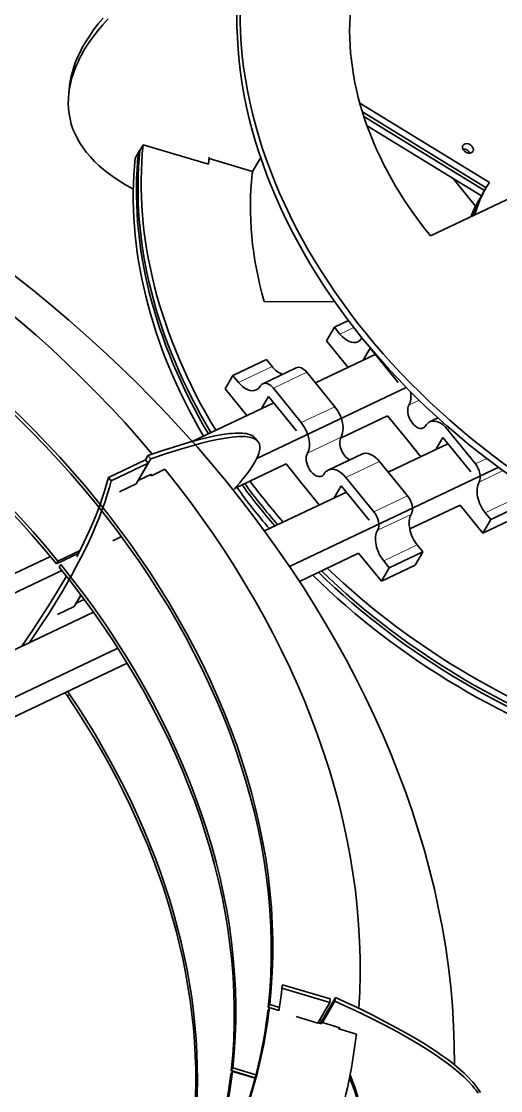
# Model space of a CAD drawing. Extents: x 95 to 1141, y 12 to 831.
# Drawn here: x 855.7 to 890.1, y 584.2 to 661 of the extents above; entities that cross this region are included whole.
import ezdxf

# ---------------------------------------------------------------- set-up
doc = ezdxf.new("R2010")
doc.units = 0

msp = doc.modelspace()

# ---------------------------------------------------------------- linework, layer by layer
at = {"color": 7, "lineweight": 35, "ltscale": 0.012837}
msp.add_line((859.082, 655.806), (859.141, 656.316), dxfattribs=at)
at = {"color": 7, "lineweight": 35, "ltscale": 0.272585}
msp.add_line((879.977, 655.093), (889.277, 649.401), dxfattribs=at)
at = {"color": 7, "lineweight": 35, "ltscale": 0.260336}
msp.add_line((880.163, 654.454), (889.046, 649.018), dxfattribs=at)
at = {"color": 7, "lineweight": 35, "ltscale": 0.254006}
msp.add_line((880.267, 654.129), (888.933, 648.825), dxfattribs=at)
at = {"color": 7, "lineweight": 35, "ltscale": 0.240734}
msp.add_line((880.494, 653.466), (888.707, 648.439), dxfattribs=at)
at = {"color": 7, "lineweight": 35, "ltscale": 0.016767}
for p, q in [((864.078, 651.525), (864.416, 652.104)), ((863.853, 651.139), (864.191, 651.718))]:
    msp.add_line(p, q, dxfattribs=at)
at = {"color": 7, "lineweight": 35, "ltscale": 0.122247}
msp.add_line((869.102, 650.705), (864.416, 652.104), dxfattribs=at)
at = {"color": 7, "lineweight": 35, "ltscale": 0.00642}
for p, q in [((869.131, 650.96), (869.102, 650.705)), ((874.386, 591.589), (874.415, 591.844)), ((877.822, 590.563), (877.851, 590.818)), ((878.191, 590.669), (878.22, 590.924)), ((877.229, 589.043), (877.258, 589.298)), ((877.289, 589.124), (877.318, 589.379))]:
    msp.add_line(p, q, dxfattribs=at)
at = {"color": 7, "lineweight": 35, "ltscale": 0.006422}
msp.add_line((869.131, 650.96), (869.16, 651.216), dxfattribs=at)
at = {"color": 7, "lineweight": 35, "ltscale": 0.081522}
msp.add_line((872.275, 650.184), (869.152, 651.122), dxfattribs=at)
at = {"color": 7, "lineweight": 35, "ltscale": 0.029061}
msp.add_line((872.861, 651.188), (872.275, 650.184), dxfattribs=at)
at = {"color": 7, "lineweight": 35, "ltscale": 0.273706}
msp.add_line((894.931, 650.265), (885.04, 645.57), dxfattribs=at)
at = {"color": 7, "lineweight": 35, "ltscale": 0.064082}
msp.add_line((886.672, 649.685), (888.29, 647.696), dxfattribs=at)
at = {"color": 7, "lineweight": 35, "ltscale": 0.016769}
for p, q in [((888.758, 648.526), (889.096, 649.105)), ((888.532, 648.139), (888.871, 648.719))]:
    msp.add_line(p, q, dxfattribs=at)
at = {"color": 7, "lineweight": 35, "ltscale": 0.126769}
msp.add_line((873.114, 640.861), (878.184, 640.835), dxfattribs=at)
at = {"color": 7, "lineweight": 35, "ltscale": 0.027947}
for p, q in [((878.15, 639.007), (877.587, 638.042)), ((870.864, 635.549), (870.3, 634.583)), ((882.09, 621.75), (881.527, 620.785))]:
    msp.add_line(p, q, dxfattribs=at)
at = {"color": 7, "lineweight": 35, "ltscale": 0.028106}
msp.add_line((878.15, 639.007), (879.166, 639.489), dxfattribs=at)
at = {"color": 7, "lineweight": 35, "ltscale": 0.015882}
for p, q in [((878.551, 638.514), (878.15, 639.007)), ((873.678, 636.201), (873.277, 636.694)), ((871.265, 635.056), (870.864, 635.549)), ((884.102, 623.388), (884.503, 622.896)), ((881.689, 622.243), (882.09, 621.75))]:
    msp.add_line(p, q, dxfattribs=at)
at = {"color": 7, "lineweight": 13, "ltscale": 0.027643}
msp.add_line((878.551, 638.514), (879.55, 638.988), dxfattribs=at)
at = {"color": 7, "lineweight": 35, "ltscale": 0.061601}
msp.add_line((879.142, 636.13), (877.587, 638.042), dxfattribs=at)
at = {"color": 7, "lineweight": 35, "ltscale": 0.025218}
for p, q in [((880.718, 637.508), (880.21, 636.637)), ((878.136, 626.773), (878.644, 627.644))]:
    msp.add_line(p, q, dxfattribs=at)
at = {"color": 7, "lineweight": 35, "ltscale": 0.079412}
for p, q in [((882.723, 635.044), (880.718, 637.508)), ((878.188, 633.311), (876.183, 635.775)), ((875.775, 632.166), (873.77, 634.63)), ((886.269, 631.681), (888.273, 629.217)), ((878.983, 628.223), (880.987, 625.759))]:
    msp.add_line(p, q, dxfattribs=at)
at = {"color": 7, "lineweight": 35, "ltscale": 0.066772}
for p, q in [((870.864, 635.549), (873.277, 636.694)), ((889.376, 625.208), (891.789, 626.354)), ((881.527, 620.785), (883.94, 621.93))]:
    msp.add_line(p, q, dxfattribs=at)
at = {"color": 7, "lineweight": 35, "ltscale": 0.118697}
for p, q in [((881.088, 637.054), (876.799, 635.018)), ((886.3, 630.648), (882.011, 628.612))]:
    msp.add_line(p, q, dxfattribs=at)
at = {"color": 7, "lineweight": 13, "ltscale": 0.066772}
for p, q in [((871.265, 635.056), (873.678, 636.201)), ((873.77, 634.63), (876.183, 635.775)), ((875.775, 632.166), (878.188, 633.311)), ((878.983, 628.223), (881.395, 629.368)), ((888.975, 625.701), (891.388, 626.846))]:
    msp.add_line(p, q, dxfattribs=at)
at = {"color": 7, "lineweight": 35, "ltscale": 0.066771}
for p, q in [((873.003, 634.954), (875.416, 636.099)), ((877.704, 628.763), (880.117, 629.909)), ((888.813, 624.243), (891.226, 625.388)), ((882.09, 621.75), (884.503, 622.896))]:
    msp.add_line(p, q, dxfattribs=at)
at = {"color": 7, "lineweight": 35, "ltscale": 0.061599}
msp.add_line((871.855, 632.672), (870.3, 634.583), dxfattribs=at)
at = {"color": 7, "lineweight": 35, "ltscale": 0.296857}
msp.add_line((883.311, 634.694), (872.584, 629.602), dxfattribs=at)
at = {"color": 7, "lineweight": 35, "ltscale": 0.16221}
msp.add_line((873.802, 633.596), (867.94, 630.814), dxfattribs=at)
at = {"color": 7, "lineweight": 35, "ltscale": 0.025217}
for p, q in [((873.432, 634.05), (872.924, 633.179)), ((885.422, 630.231), (885.931, 631.102))]:
    msp.add_line(p, q, dxfattribs=at)
at = {"color": 7, "lineweight": 35, "ltscale": 0.079413}
for p, q in [((875.437, 631.586), (873.432, 634.05)), ((878.644, 627.644), (880.649, 625.18))]:
    msp.add_line(p, q, dxfattribs=at)
at = {"color": 7, "lineweight": 13, "ltscale": 0.020339}
msp.add_line((883.5, 633.426), (884.235, 633.775), dxfattribs=at)
at = {"color": 7, "lineweight": 35, "ltscale": 0.093122}
msp.add_line((881.966, 632.659), (878.6, 631.062), dxfattribs=at)
at = {"color": 7, "lineweight": 35, "ltscale": 0.048886}
msp.add_line((883.2, 631.142), (881.966, 632.659), dxfattribs=at)
at = {"color": 7, "lineweight": 35, "ltscale": 0.016603}
msp.add_line((884.99, 632.221), (885.59, 632.506), dxfattribs=at)
at = {"color": 7, "lineweight": 13, "ltscale": 0.004576}
msp.add_line((886.269, 631.681), (886.434, 631.76), dxfattribs=at)
at = {"color": 7, "lineweight": 35, "ltscale": 0.007942}
for p, q in [((872.665, 630.816), (872.465, 631.062)), ((864.967, 629.558), (864.766, 629.805))]:
    msp.add_line(p, q, dxfattribs=at)
at = {"color": 7, "lineweight": 13, "ltscale": 0.066771}
for p, q in [((876.214, 629.968), (878.627, 631.113)), ((880.987, 625.759), (883.4, 626.904)), ((881.25, 624.441), (883.663, 625.586)), ((881.689, 622.243), (884.102, 623.388))]:
    msp.add_line(p, q, dxfattribs=at)
at = {"color": 7, "lineweight": 35, "ltscale": 0.045717}
msp.add_line((883.2, 631.142), (884.354, 629.724), dxfattribs=at)
at = {"color": 7, "lineweight": 35, "ltscale": 0.079411}
for p, q in [((885.931, 631.102), (887.935, 628.638)), ((881.395, 629.368), (883.4, 626.904))]:
    msp.add_line(p, q, dxfattribs=at)
at = {"color": 7, "lineweight": 35, "ltscale": 0.009004}
msp.add_line((864.585, 629.494), (864.766, 629.805), dxfattribs=at)
at = {"color": 7, "lineweight": 35, "ltscale": 0.073448}
msp.add_line((861.929, 628.236), (864.583, 629.495), dxfattribs=at)
at = {"color": 7, "lineweight": 35, "ltscale": 0.073449}
msp.add_line((862.13, 627.989), (864.784, 629.249), dxfattribs=at)
at = {"color": 7, "lineweight": 35, "ltscale": 0.042639}
msp.add_line((864.784, 629.249), (863.924, 627.776), dxfattribs=at)
at = {"color": 7, "lineweight": 35, "ltscale": 0.044715}
for p, q in [((864.065, 628.014), (864.967, 629.558)), ((877.289, 589.124), (878.191, 590.669)), ((877.318, 589.379), (878.22, 590.924))]:
    msp.add_line(p, q, dxfattribs=at)
at = {"color": 7, "lineweight": 35, "ltscale": 0.007943}
msp.add_line((864.784, 629.249), (864.583, 629.495), dxfattribs=at)
at = {"color": 7, "lineweight": 35, "ltscale": 0.101374}
msp.add_line((874.679, 629.201), (871.016, 627.462), dxfattribs=at)
at = {"color": 7, "lineweight": 35, "ltscale": 0.048827}
msp.add_line((875.914, 627.684), (874.681, 629.199), dxfattribs=at)
at = {"color": 7, "lineweight": 13, "ltscale": 0.022513}
msp.add_line((888.273, 629.217), (889.087, 629.603), dxfattribs=at)
at = {"color": 7, "lineweight": 35, "ltscale": 0.007941}
msp.add_line((862.13, 627.989), (861.929, 628.236), dxfattribs=at)
at = {"color": 7, "lineweight": 35, "ltscale": 0.026708}
msp.add_line((865.03, 628.472), (864.065, 628.014), dxfattribs=at)
at = {"color": 7, "lineweight": 35, "ltscale": 0.002478}
msp.add_line((865.017, 628.359), (864.954, 628.436), dxfattribs=at)
at = {"color": 7, "lineweight": 35, "ltscale": 0.002181}
msp.add_line((865.03, 628.472), (864.986, 628.396), dxfattribs=at)
at = {"color": 7, "lineweight": 35, "ltscale": 0.026722}
msp.add_line((865.982, 628.817), (865.017, 628.359), dxfattribs=at)
at = {"color": 7, "lineweight": 35, "ltscale": 0.415426}
msp.add_line((889.945, 628.962), (874.934, 621.837), dxfattribs=at)
at = {"color": 7, "lineweight": 13, "ltscale": 0.048087}
msp.add_line((888.537, 627.899), (890.274, 628.723), dxfattribs=at)
at = {"color": 7, "lineweight": 35, "ltscale": 0.033386}
msp.add_line((863.924, 627.776), (862.718, 627.203), dxfattribs=at)
at = {"color": 7, "lineweight": 35, "ltscale": 0.045719}
msp.add_line((875.914, 627.684), (877.068, 626.266), dxfattribs=at)
at = {"color": 7, "lineweight": 35, "ltscale": 0.162805}
msp.add_line((879.014, 627.189), (873.131, 624.397), dxfattribs=at)
at = {"color": 7, "lineweight": 35, "ltscale": 0.100118}
msp.add_line((887.178, 626.253), (883.56, 624.536), dxfattribs=at)
at = {"color": 7, "lineweight": 35, "ltscale": 0.064776}
msp.add_line((887.178, 626.253), (888.813, 624.243), dxfattribs=at)
at = {"color": 7, "lineweight": 35, "ltscale": 0.027946}
for p, q in [((889.376, 625.208), (888.813, 624.243)), ((884.503, 622.896), (883.94, 621.93))]:
    msp.add_line(p, q, dxfattribs=at)
at = {"color": 7, "lineweight": 35, "ltscale": 0.015884}
msp.add_line((888.975, 625.701), (889.376, 625.208), dxfattribs=at)
at = {"color": 7, "lineweight": 35, "ltscale": 0.017086}
msp.add_line((862.858, 623.99), (862.24, 623.696), dxfattribs=at)
at = {"color": 7, "lineweight": 35, "ltscale": 0.043825}
msp.add_line((858.308, 622.236), (859.891, 622.988), dxfattribs=at)
at = {"color": 7, "lineweight": 35}
for p, q in [((857.762, 622.567), (832.558, 610.605)), ((858.585, 621.562), (832.962, 609.401)), ((860.851, 618.569), (835.766, 606.663)), ((862.601, 615.984), (837.677, 604.155)), ((863.275, 614.908), (837.685, 602.763))]:
    msp.add_line(p, q, dxfattribs=at)
at = {"color": 7, "lineweight": 35, "ltscale": 0.044391}
msp.add_line((858.195, 622.043), (859.799, 622.804), dxfattribs=at)
at = {"color": 7, "lineweight": 35, "ltscale": 0.00559}
for p, q in [((858.195, 622.043), (858.308, 622.236)), ((858.395, 621.796), (858.508, 621.99)), ((873.368, 589.969), (873.481, 590.162)), ((870.748, 585.686), (870.861, 585.879))]:
    msp.add_line(p, q, dxfattribs=at)
at = {"color": 7, "lineweight": 35, "ltscale": 0.117684}
msp.add_line((879.892, 622.795), (875.639, 620.776), dxfattribs=at)
at = {"color": 7, "lineweight": 35, "ltscale": 0.064778}
msp.add_line((879.891, 622.795), (881.527, 620.785), dxfattribs=at)
at = {"color": 7, "lineweight": 35, "ltscale": 0.02381}
msp.add_line((859.959, 619.788), (859.479, 618.966), dxfattribs=at)
at = {"color": 7, "lineweight": 35, "ltscale": 0.011179}
msp.add_line((859.845, 619.59), (859.62, 619.204), dxfattribs=at)
at = {"color": 7, "lineweight": 35, "ltscale": 0.01584}
msp.add_line((860.192, 619.475), (859.62, 619.204), dxfattribs=at)
at = {"color": 7, "lineweight": 35, "ltscale": 0.005275}
msp.add_line((860.003, 619.73), (859.845, 619.59), dxfattribs=at)
at = {"color": 7, "lineweight": 35, "ltscale": 0.033385}
msp.add_line((859.479, 618.966), (858.272, 618.393), dxfattribs=at)
at = {"color": 7, "lineweight": 13, "ltscale": 0.005589}
msp.add_line((859.005, 612.519), (859.118, 612.712), dxfattribs=at)
at = {"color": 7, "lineweight": 35, "ltscale": 0.089647}
for p, q in [((874.386, 591.589), (877.822, 590.563)), ((874.415, 591.844), (877.851, 590.818))]:
    msp.add_line(p, q, dxfattribs=at)
at = {"color": 7, "lineweight": 35, "ltscale": 0.005589}
for p, q in [((873.397, 590.224), (873.51, 590.417)), ((870.719, 585.431), (870.832, 585.624))]:
    msp.add_line(p, q, dxfattribs=at)
at = {"color": 7, "lineweight": 35, "ltscale": 0.020135}
msp.add_line((873.397, 590.224), (874.169, 589.993), dxfattribs=at)
at = {"color": 7, "lineweight": 35, "ltscale": 0.018163}
msp.add_line((873.51, 590.417), (874.206, 590.209), dxfattribs=at)
at = {"color": 7, "lineweight": 35, "ltscale": 0.042641}
msp.add_line((877.822, 590.563), (876.962, 589.09), dxfattribs=at)
at = {"color": 7, "lineweight": 35, "ltscale": 0.040749}
msp.add_line((876.962, 589.09), (875.401, 589.556), dxfattribs=at)
at = {"color": 7, "lineweight": 35, "ltscale": 0.006543}
msp.add_line((876.979, 589.117), (877.229, 589.043), dxfattribs=at)
at = {"color": 7, "lineweight": 35, "ltscale": 0.003874}
msp.add_line((876.997, 589.149), (877.146, 589.105), dxfattribs=at)
at = {"color": 7, "lineweight": 35, "ltscale": 0.003875}
msp.add_line((877.11, 589.342), (877.258, 589.298), dxfattribs=at)
at = {"color": 7, "lineweight": 35, "ltscale": 0.000903023}
msp.add_line((877.141, 589.069), (877.146, 589.105), dxfattribs=at)
at = {"color": 7, "lineweight": 35, "ltscale": 0.005588}
msp.add_line((877.146, 589.105), (877.258, 589.298), dxfattribs=at)
at = {"color": 7, "lineweight": 35, "ltscale": 0.0326}
msp.add_line((878.539, 588.751), (877.289, 589.124), dxfattribs=at)
at = {"color": 7, "lineweight": 35, "ltscale": 0.000250207}
msp.add_line((877.143, 589.079), (877.138, 589.07), dxfattribs=at)
at = {"color": 7, "lineweight": 35, "ltscale": 0.00242}
msp.add_line((878.489, 588.766), (878.478, 588.67), dxfattribs=at)
at = {"color": 7, "lineweight": 35, "ltscale": 0.032616}
msp.add_line((879.728, 588.297), (878.478, 588.67), dxfattribs=at)
at = {"color": 7, "lineweight": 35, "ltscale": 0.002452}
msp.add_line((878.539, 588.751), (878.489, 588.666), dxfattribs=at)
at = {"color": 7, "lineweight": 35, "ltscale": 0.044843}
msp.add_line((872.467, 585.173), (870.748, 585.686), dxfattribs=at)
at = {"color": 7, "lineweight": 35, "ltscale": 0.042419}
msp.add_line((870.832, 585.624), (872.458, 585.139), dxfattribs=at)
at = {"color": 7, "lineweight": 35, "ltscale": 0.043323}
msp.add_line((872.522, 585.384), (870.861, 585.879), dxfattribs=at)
at = {"color": 7, "lineweight": 35}
for points in [[(861.909, 661.129), (861.698, 660.904), (861.493, 660.676), (861.138, 660.255), (860.807, 659.827), (860.501, 659.393), (860.222, 658.953), (859.97, 658.509), (859.854, 658.285), (859.746, 658.061), (859.613, 657.762), (859.493, 657.461), (859.386, 657.16), (859.283, 656.821), (859.198, 656.482), (859.131, 656.144), (859.082, 655.806)], [(861.552, 661.186), (861.197, 660.766), (860.866, 660.337), (860.56, 659.903), (860.281, 659.463), (860.029, 659.019), (859.913, 658.795), (859.805, 658.571), (859.672, 658.272), (859.552, 657.971), (859.445, 657.67), (859.342, 657.331), (859.257, 656.992), (859.19, 656.654), (859.141, 656.316)], [(859.082, 655.806), (859.051, 655.43), (859.043, 655.056), (859.06, 654.684), (859.103, 654.316), (859.171, 653.95), (859.265, 653.588), (859.385, 653.23), (859.532, 652.877), (859.701, 652.536), (859.896, 652.201), (860.117, 651.87), (860.365, 651.544), (860.639, 651.224), (860.94, 650.909), (861.268, 650.599), (861.576, 650.333), (861.906, 650.071), (862.256, 649.814), (862.627, 649.561), (862.886, 649.395), (863.154, 649.231), (863.719, 648.909)], [(864.766, 629.805), (865.967, 630.21), (866.529, 630.391), (867.067, 630.557), (867.744, 630.756), (868.376, 630.928), (868.963, 631.075), (869.571, 631.208), (870.122, 631.309), (870.616, 631.377), (870.843, 631.398), (871.055, 631.412), (871.398, 631.416), (871.554, 631.409), (871.698, 631.395), (871.831, 631.375), (871.953, 631.349), (872.117, 631.298), (872.257, 631.233), (872.373, 631.154), (872.465, 631.062)], [(864.967, 629.558), (866.167, 629.964), (866.73, 630.145), (867.267, 630.311), (867.944, 630.509), (868.576, 630.682), (869.164, 630.828), (869.771, 630.962), (870.322, 631.062), (870.817, 631.13), (871.043, 631.152), (871.255, 631.166), (871.599, 631.17), (871.754, 631.163), (871.899, 631.149), (872.032, 631.129), (872.154, 631.103), (872.318, 631.052), (872.457, 630.987), (872.573, 630.908), (872.665, 630.816)], [(872.665, 630.816), (872.73, 630.719), (872.775, 630.61), (872.8, 630.49), (872.806, 630.359), (872.8, 630.269), (872.785, 630.174), (872.762, 630.069), (872.729, 629.958), (872.685, 629.834), (872.631, 629.704), (872.493, 629.428), (872.318, 629.13), (872.107, 628.813), (871.861, 628.477), (871.582, 628.124), (871.352, 627.847), (870.89, 627.322)], [(861.929, 628.236), (861.797, 627.747), (861.648, 627.252), (861.485, 626.748), (861.353, 626.371), (861.214, 625.989), (861.061, 625.591), (860.899, 625.189), (860.553, 624.384), (860.172, 623.56), (859.756, 622.719), (859.662, 622.537)], [(862.13, 627.989), (861.997, 627.501), (861.849, 627.005), (861.685, 626.501), (861.554, 626.124), (861.414, 625.743), (861.261, 625.345), (861.099, 624.943), (860.754, 624.137), (860.372, 623.314), (859.956, 622.473), (859.624, 621.836), (859.272, 621.19), (858.901, 620.534), (858.609, 620.035), (858.307, 619.531), (857.67, 618.507), (856.989, 617.46), (856.264, 616.392)], [(858.912, 621.151), (858.353, 620.188), (857.753, 619.204), (857.112, 618.199), (856.43, 617.174), (855.707, 616.128)], [(878.191, 590.669), (878.909, 590.339), (879.603, 590.013), (880.248, 589.703), (880.87, 589.396), (881.775, 588.935), (882.627, 588.482), (883.424, 588.038), (884.168, 587.602), (884.557, 587.364), (884.931, 587.128), (885.403, 586.819), (885.845, 586.513), (886.258, 586.213), (886.688, 585.881), (887.081, 585.555), (887.437, 585.234), (887.757, 584.92), (888.059, 584.591), (888.194, 584.43), (888.319, 584.27), (888.471, 584.059)], [(878.22, 590.924), (878.938, 590.594), (879.632, 590.268), (880.277, 589.958), (880.899, 589.651), (881.804, 589.19), (882.656, 588.737), (883.453, 588.293), (884.197, 587.857), (884.586, 587.619), (884.96, 587.384), (885.431, 587.074), (885.874, 586.769), (886.287, 586.468), (886.717, 586.136), (887.11, 585.81), (887.466, 585.49), (887.786, 585.175), (888.088, 584.847), (888.223, 584.685), (888.348, 584.525), (888.499, 584.314), (888.633, 584.106)], [(879.277, 585.371), (879.461, 584.93), (879.622, 584.485), (879.76, 584.037), (879.874, 583.585), (879.965, 583.129)], [(879.233, 585.149), (879.422, 584.702), (879.587, 584.251), (879.727, 583.795), (879.844, 583.337), (879.936, 582.874)]]:
    msp.add_lwpolyline(points, dxfattribs=at)
for centre, radius, start, end in [((852.486, 593.554), 21.989, 353.54939, 354.87219), ((852.922, 593.76), 21.578, 349.85347, 353.21086)]:
    msp.add_arc(centre, radius, start, end, dxfattribs=at)
for centre, major_axis, ratio, start_param, end_param in [((910.365, 652.481), (35.984, -21.006), 0.741704, 3.466053, 5.020849), ((910.591, 652.867), (35.984, -21.006), 0.741704, 3.466053, 5.020849), ((904.343, 654.732), (23.03, -13.444), 0.741704, 3.450273, 4.243451), ((816.183, 602.071), (64.772, -37.811), 0.741704, 0.402454, 1.850162), ((818.831, 606.609), (56.135, -32.769), 0.741704, 1.122186, 1.874205), ((903.49, 640.703), (35.984, -21.006), 0.741704, 3.466053, 4.079134), ((887.739, 651.841), (0.36, -0.21), 0.741704, 3.141633, 6.283226), ((887.739, 651.841), (0.36, -0.21), 0.741704, 1.887257, 3.141633), ((887.739, 651.841), (0.36, -0.21), 0.741704, 0.00004, 1.887257), ((903.152, 640.123), (35.984, -21.006), 0.741704, 3.466053, 4.06911), ((903.264, 640.317), (35.984, -21.006), 0.741704, 3.466053, 4.072502), ((887.513, 651.455), (0.36, -0.21), 0.741704, 1.887257, 2.332938), ((887.513, 651.455), (0.36, -0.21), 0.741704, 0.808405, 1.887257), ((818.719, 606.416), (50.378, -29.408), 0.741704, 0.319318, 1.8844), ((818.831, 606.609), (50.378, -29.408), 0.741704, 0.319318, 1.8844), ((902.926, 639.737), (35.984, -21.006), 0.741704, 3.466053, 4.062479), ((903.49, 640.703), (28.787, -16.805), 0.741704, 3.458053, 3.80255), ((903.49, 640.703), (28.787, -16.805), 0.741704, 3.451835, 3.458053), ((903.49, 640.703), (14.394, -8.402), 0.741704, 3.141616, 3.3198), ((903.49, 640.703), (14.394, -8.402), 0.741704, 3.113557, 3.141616), ((903.152, 640.123), (14.394, -8.402), 0.741704, 3.141616, 3.277985), ((903.264, 640.317), (14.394, -8.402), 0.741704, 3.141616, 3.292201), ((902.926, 639.737), (14.394, -8.402), 0.741704, 3.141616, 3.248607), ((816.183, 602.072), (50.378, -29.408), 0.741704, 1.104712, 1.8844), ((816.07, 601.879), (50.378, -29.408), 0.741704, 1.104712, 1.8844), ((879.115, 639.48), (0.715, -1.506), 0.598321, 5.100365, 6.283228), ((879.115, 639.48), (0.715, -1.506), 0.598321, 0.000043, 0.387976), ((880.718, 637.508), (0.429, -0.903), 0.598321, 3.503166, 3.529568), ((874.241, 637.167), (0.715, -1.506), 0.598321, 5.100365, 5.790778), ((875.845, 635.195), (0.429, -0.903), 0.598321, 1.958772, 3.141635), ((871.829, 636.021), (0.715, -1.506), 0.598321, 5.100365, 6.283228), ((871.829, 636.021), (0.715, -1.506), 0.598321, 0.000043, 0.387976), ((873.432, 634.05), (0.429, -0.903), 0.598321, 3.141635, 3.529568), ((873.432, 634.05), (0.429, -0.903), 0.598321, 1.958772, 3.141635), ((882.498, 634.658), (0.715, -1.506), 0.598321, 0.387976, 1.115446), ((877.624, 632.345), (0.715, -1.506), 0.598321, 0.387976, 1.958772), ((884.101, 632.687), (0.429, -0.903), 0.598321, 3.529568, 6.283228), ((875.211, 631.2), (0.715, -1.506), 0.598321, 0.387976, 1.958772), ((885.705, 630.716), (0.715, -1.506), 0.598321, 3.141635, 3.529568), ((885.705, 630.716), (0.715, -1.506), 0.598321, 1.958772, 3.141635), ((884.101, 632.687), (0.429, -0.903), 0.598321, 0.000043, 0.387976), ((879.228, 630.374), (0.429, -0.903), 0.598321, 3.529568, 5.642726), ((876.815, 629.229), (0.429, -0.903), 0.598321, 3.529568, 6.283228), ((880.832, 628.403), (0.715, -1.506), 0.598321, 1.958772, 3.141635), ((887.935, 628.638), (0.429, -0.903), 0.598321, 0.387976, 1.958772), ((818.831, 606.609), (56.135, -32.769), 0.741704, 0.350732, 1.099295), ((876.815, 629.229), (0.429, -0.903), 0.598321, 0.000043, 0.387976), ((878.419, 627.258), (0.715, -1.506), 0.598321, 3.141635, 3.529568), ((878.419, 627.258), (0.715, -1.506), 0.598321, 1.958772, 3.141635), ((902.926, 639.737), (35.984, -21.006), 0.741704, 4.176167, 4.271529), ((903.152, 640.123), (35.984, -21.006), 0.741704, 4.182722, 4.278071), ((903.264, 640.317), (35.984, -21.006), 0.741704, 4.185997, 4.281342), ((903.49, 640.703), (35.984, -21.006), 0.741704, 4.192546, 4.287887), ((889.539, 626.667), (0.715, -1.506), 0.598321, 3.529568, 5.100365), ((883.062, 626.325), (0.429, -0.903), 0.598321, 0.387976, 1.958772), ((880.649, 625.18), (0.429, -0.903), 0.598321, 0.387976, 1.958772), ((884.666, 624.354), (0.715, -1.506), 0.598321, 3.529568, 5.100365), ((882.253, 623.209), (0.715, -1.506), 0.598321, 3.529568, 5.100365), ((816.07, 601.879), (50.378, -29.408), 0.741704, 0.319306, 1.098998), ((816.183, 602.072), (50.378, -29.408), 0.741704, 0.319306, 1.098998), ((903.152, 640.123), (35.984, -21.006), 0.741704, 4.3913, 5.020849), ((903.264, 640.317), (35.984, -21.006), 0.741704, 4.394607, 5.020849), ((903.49, 640.703), (35.984, -21.006), 0.741704, 4.401222, 5.020849), ((902.926, 639.737), (35.984, -21.006), 0.741704, 4.384689, 5.020849), ((856.394, 611.64), (2.879, -1.68), 0.741704, 0.995965, 1.102327), ((856.507, 611.833), (2.879, -1.68), 0.741704, 0.995965, 1.060477), ((813.308, 597.148), (50.378, -29.408), 0.741704, 0.319318, 0.995965), ((813.421, 597.341), (50.378, -29.408), 0.741704, 0.319318, 0.995965), ((818.719, 606.416), (50.378, -29.408), 0.741704, 0.002585, 0.313603), ((818.831, 606.609), (50.378, -29.408), 0.741704, 6.28314, 6.596789), ((818.831, 606.609), (56.135, -32.769), 0.741704, 6.283178, 6.597082), ((816.07, 601.878), (50.378, -29.408), 0.741704, 0.063378, 0.313616), ((816.182, 602.071), (50.378, -29.408), 0.741704, 0.060789, 0.313616)]:
    msp.add_ellipse(centre, major_axis=major_axis, ratio=ratio, start_param=start_param, end_param=end_param, dxfattribs=at)

doc.saveas('drawing.dxf')
